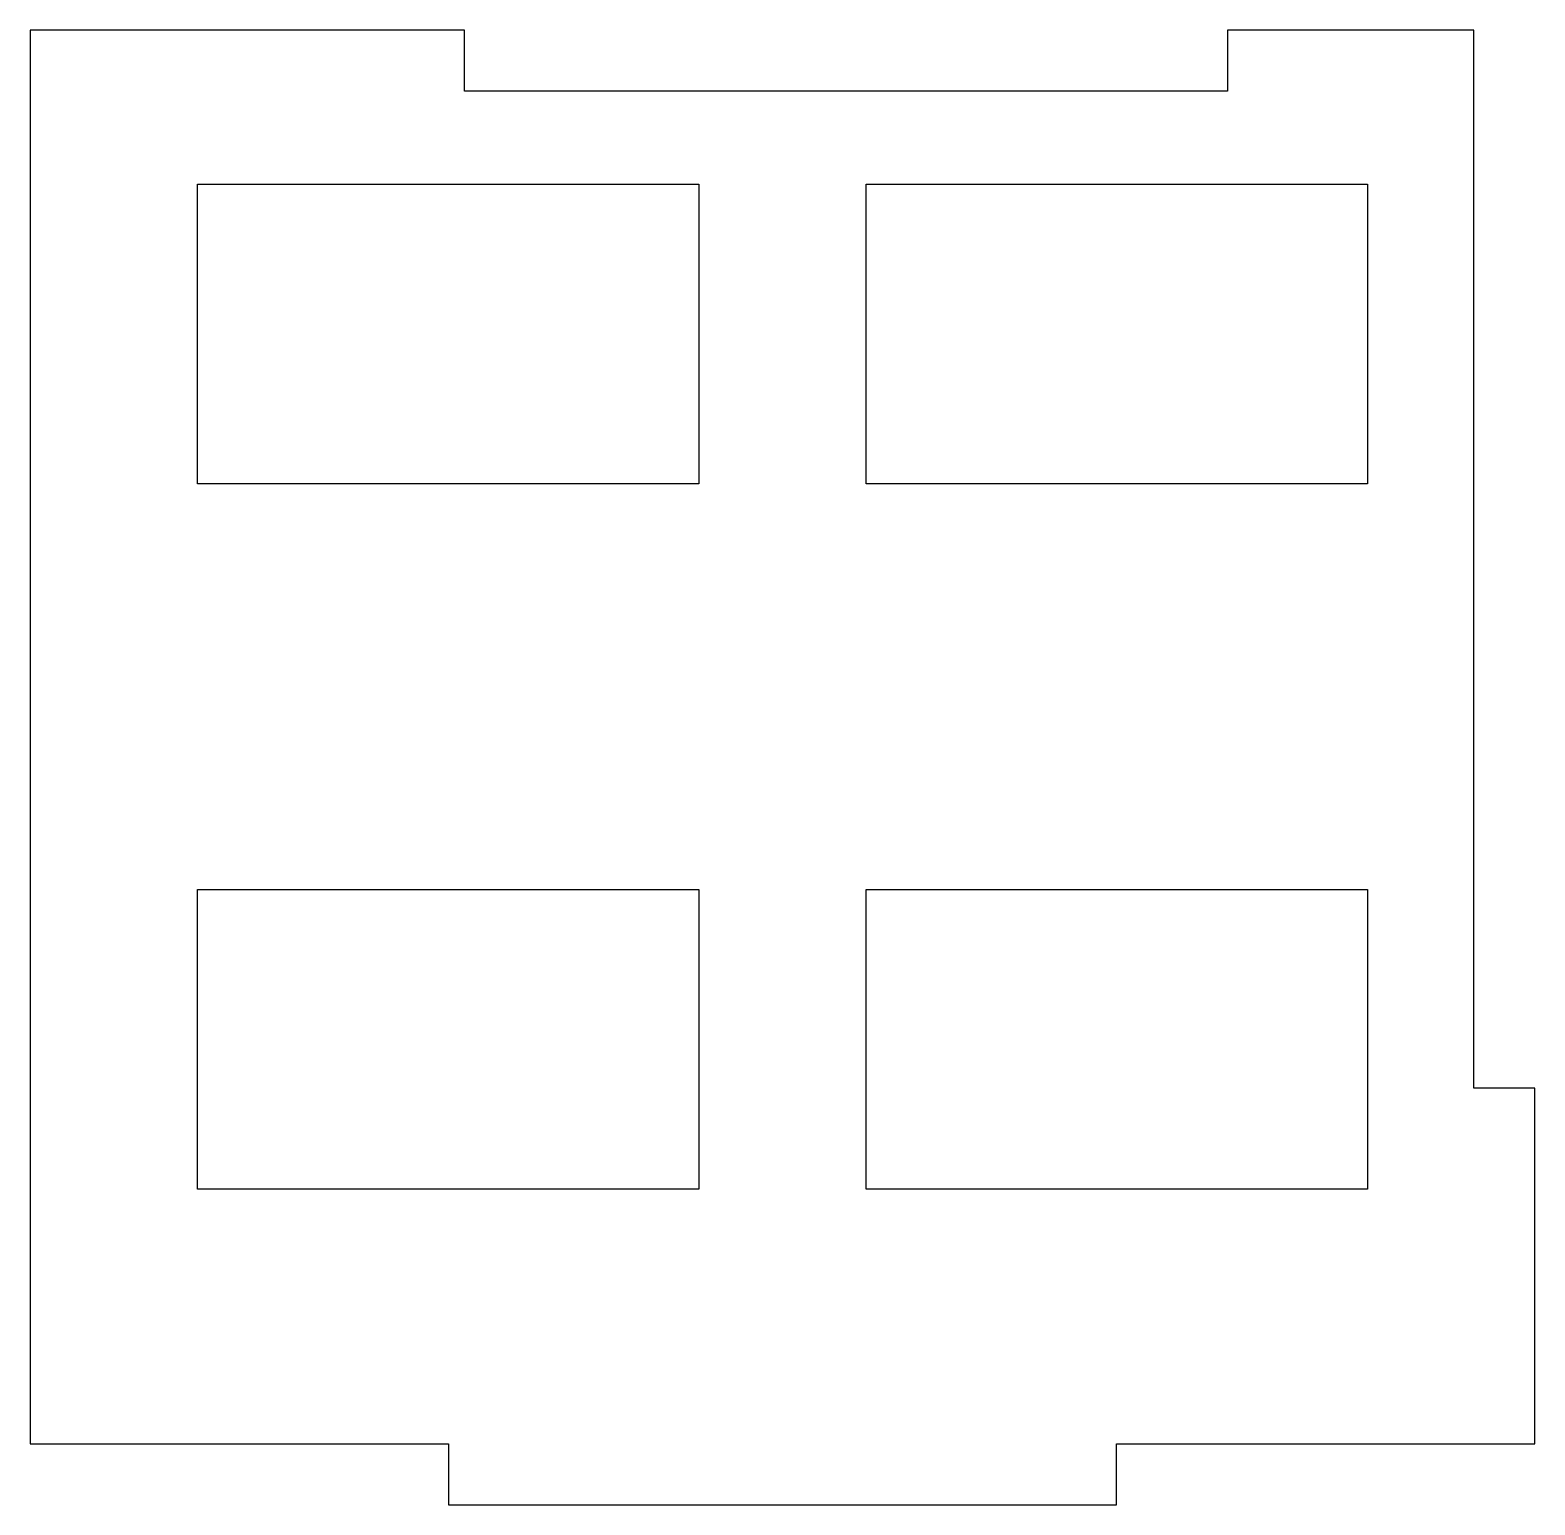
# Model space of a CAD drawing. Header units: millimetres. Extents: x -13.6 to 13.6, y -13.3 to 13.3.
import ezdxf

# ---------------------------------------------------------------- set-up
doc = ezdxf.new("R2010")
doc.units = ezdxf.units.MM
doc.layers.get('0').update_dxf_attribs({"linetype": 'CONTINUOUS'})

msp = doc.modelspace()

# ---------------------------------------------------------------- linework, layer by layer
for p, q in [((-13.569, 13.302), (-13.569, -12.202)), ((-5.733, 13.302), (-13.569, 13.302)), ((-5.733, 12.202), (-5.733, 13.302)), ((12.469, 13.302), (8.026, 13.302)), ((8.026, 13.302), (8.026, 12.202)), ((12.469, -5.786), (12.469, 13.302)), ((8.026, 12.202), (-5.733, 12.202)), ((-10.55, 5.12), (-10.55, 10.525)), ((-10.55, 10.525), (-1.509, 10.525)), ((-1.509, 10.525), (-1.509, 5.12)), ((1.509, 5.12), (1.509, 10.525)), ((1.509, 10.525), (10.55, 10.525)), ((10.55, 10.525), (10.55, 5.12)), ((-1.509, 5.12), (-10.55, 5.12)), ((10.55, 5.12), (1.509, 5.12)), ((-10.55, -7.607), (-10.55, -2.202)), ((-10.55, -2.202), (-1.509, -2.202)), ((-1.509, -2.202), (-1.509, -7.607)), ((1.509, -7.607), (1.509, -2.202)), ((1.509, -2.202), (10.55, -2.202)), ((10.55, -2.202), (10.55, -7.607)), ((13.569, -5.786), (12.469, -5.786)), ((13.569, -12.202), (13.569, -5.786)), ((-1.509, -7.607), (-10.55, -7.607)), ((10.55, -7.607), (1.509, -7.607)), ((-13.569, -12.202), (-6.025, -12.202)), ((-6.025, -12.202), (-6.025, -13.302)), ((6.025, -13.302), (6.025, -12.202)), ((6.025, -12.202), (13.569, -12.202)), ((-6.025, -13.302), (6.025, -13.302))]:
    msp.add_line(p, q)

doc.saveas('drawing.dxf')
